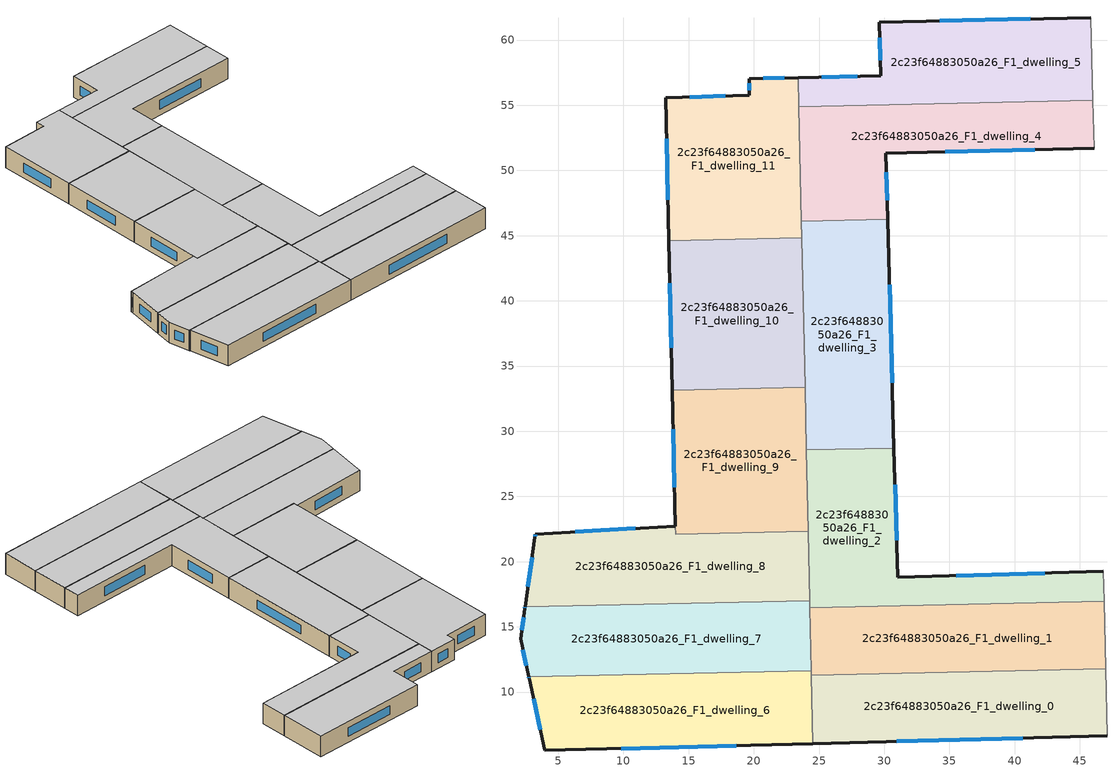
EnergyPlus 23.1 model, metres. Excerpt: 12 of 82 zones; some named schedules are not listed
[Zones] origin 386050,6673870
2c23f64883050a26_F1_dwelling_0
 floor to 2c23f64883050a26_F0_dwelling_0 (EU_floor_Construction): 46.97,11.78 47.08,6.64 24.53,6.05 24.42,11.28 z3
 wall outside (EU_wall_Construction): 24.53,6.05 47.08,6.64 z3:6
 wall to 2c23f64883050a26_F1_dwelling_1 (EU_wall_Construction): 46.97,11.78 24.42,11.28 z3:6
 wall adiabatic (EU_wall_Construction): 47.08,6.64 46.97,11.78 z3:6
 wall to 2c23f64883050a26_F1_dwelling_6 (EU_wall_Construction): 24.42,11.28 24.53,6.05 z3:6
 window (EU_Window_Construction): 30.98,6.22 40.64,6.47 z3.86:5.14
 ceiling to 2c23f64883050a26_F2_dwelling_0 (EU_floor_Construction): 47.08,6.64 46.97,11.78 24.42,11.28 24.53,6.05 z6
2c23f64883050a26_F1_dwelling_1
 floor to 2c23f64883050a26_F0_dwelling_1 (EU_floor_Construction): 46.86,16.96 46.97,11.78 24.42,11.28 24.3,16.46 z3
 wall to 2c23f64883050a26_F1_dwelling_2 (EU_wall_Construction): 46.86,16.96 24.3,16.46 z3:6
 wall adiabatic (EU_wall_Construction): 46.97,11.78 46.86,16.96 z3:6
 wall to 2c23f64883050a26_F1_dwelling_7 (EU_wall_Construction): 24.3,16.46 24.41,11.65 z3:6
 wall to 2c23f64883050a26_F1_dwelling_6 (EU_wall_Construction): 24.41,11.65 24.41,11.55 24.42,11.28 z3:6
 ceiling to 2c23f64883050a26_F2_dwelling_1 (EU_floor_Construction): 46.97,11.78 46.86,16.96 24.3,16.46 24.42,11.28 z6
2c23f64883050a26_F1_dwelling_10
 floor to 2c23f64883050a26_F0_dwelling_10 (EU_floor_Construction): 23.68,44.83 23.93,33.36 13.75,33.13 13.49,44.61 z3
 wall outside (EU_wall_Construction): 13.49,44.61 13.75,33.13 z3:6
 wall to 2c23f64883050a26_F1_dwelling_9 (EU_wall_Construction): 13.75,33.13 23.93,33.36 z3:6
 wall to 2c23f64883050a26_F1_dwelling_11 (EU_wall_Construction): 23.68,44.83 13.49,44.61 z3:6
 wall to 2c23f64883050a26_F1_dwelling_3 (EU_wall_Construction): 23.93,33.36 23.68,44.83 z3:6
 window (EU_Window_Construction): 13.56,41.33 13.67,36.41 z3.86:5.14
 ceiling to 2c23f64883050a26_F2_dwelling_10 (EU_floor_Construction): 23.93,33.36 23.68,44.83 13.49,44.61 13.75,33.13 z6
2c23f64883050a26_F1_dwelling_11
 floor to 2c23f64883050a26_F0_dwelling_11 (EU_floor_Construction): 23.41,57.12 23.68,44.83 13.49,44.61 13.24,55.56 19.66,55.79 19.63,57.04 z3
 wall outside (EU_wall_Construction): 23.41,57.12 19.63,57.04 19.66,55.79 13.24,55.56 13.49,44.61 z3:6
 wall to 2c23f64883050a26_F1_dwelling_4 (EU_wall_Construction): 23.65,46.11 23.46,54.88 z3:6
 wall to 2c23f64883050a26_F1_dwelling_5 (EU_wall_Construction): 23.46,54.88 23.41,57.12 z3:6
 wall to 2c23f64883050a26_F1_dwelling_3 (EU_wall_Construction): 23.68,44.84 23.65,46.11 z3:6
 window (EU_Window_Construction): 13.31,52.43 13.42,47.74 / 17.83,55.72 15.07,55.63 / 19.64,56.68 19.65,56.14 / 22.33,57.1 20.71,57.06 z3.86:5.14
 ceiling to 2c23f64883050a26_F2_dwelling_11 (EU_floor_Construction): 23.68,44.83 23.41,57.12 19.63,57.04 19.66,55.79 13.24,55.56 13.49,44.61 z6
2c23f64883050a26_F1_dwelling_2
 floor to 2c23f64883050a26_F0_dwelling_2 (EU_floor_Construction): 46.81,19.25 46.86,16.96 24.3,16.46 24.04,28.57 30.75,28.71 31.02,18.81 z3
 wall outside (EU_wall_Construction): 46.81,19.25 31.02,18.81 30.75,28.71 z3:6
 wall to 2c23f64883050a26_F1_dwelling_3 (EU_wall_Construction): 30.75,28.71 24.04,28.57 z3:6
 wall adiabatic (EU_wall_Construction): 46.86,16.96 46.81,19.25 z3:6
 wall to 2c23f64883050a26_F1_dwelling_9 (EU_wall_Construction): 24.04,28.57 24.17,22.33 z3:6
 wall to 2c23f64883050a26_F1_dwelling_8 (EU_wall_Construction): 24.18,22.33 24.29,17.02 z3:6
 wall to 2c23f64883050a26_F1_dwelling_7 (EU_wall_Construction): 24.29,17.02 24.29,16.87 / 24.3,16.87 24.3,16.46 z3:6
 window (EU_Window_Construction): 30.94,21.64 30.83,25.88 / 42.3,19.12 35.53,18.93 z3.86:5.14
 ceiling to 2c23f64883050a26_F2_dwelling_2 (EU_floor_Construction): 46.86,16.96 46.81,19.25 31.02,18.81 30.75,28.71 24.04,28.57 24.3,16.46 z6
2c23f64883050a26_F1_dwelling_3
 floor to 2c23f64883050a26_F0_dwelling_3 (EU_floor_Construction): 30.27,46.25 30.75,28.71 24.04,28.57 23.65,46.11 z3
 wall outside (EU_wall_Construction): 30.75,28.71 30.27,46.25 z3:6
 wall to 2c23f64883050a26_F1_dwelling_4 (EU_wall_Construction): 30.27,46.25 23.65,46.11 z3:6
 wall to 2c23f64883050a26_F1_dwelling_9 (EU_wall_Construction): 23.93,33.36 24.04,28.57 z3:6
 window (EU_Window_Construction): 30.61,33.72 30.41,41.24 z3.86:5.14
 ceiling to 2c23f64883050a26_F2_dwelling_3 (EU_floor_Construction): 30.75,28.71 30.27,46.25 23.65,46.11 24.04,28.57 z6
2c23f64883050a26_F1_dwelling_4
 floor to 2c23f64883050a26_F0_dwelling_4 (EU_floor_Construction): 45.99,55.38 46.09,51.7 30.13,51.31 30.27,46.25 23.65,46.11 23.46,54.88 z3
 wall outside (EU_wall_Construction): 30.27,46.25 30.13,51.31 46.09,51.7 z3:6
 wall to 2c23f64883050a26_F1_dwelling_5 (EU_wall_Construction): 45.99,55.38 23.46,54.88 z3:6
 wall adiabatic (EU_wall_Construction): 46.09,51.7 45.99,55.38 z3:6
 window (EU_Window_Construction): 34.69,51.42 41.53,51.59 / 30.23,47.7 30.17,49.86 z3.86:5.14
 ceiling to 2c23f64883050a26_F2_dwelling_4 (EU_floor_Construction): 46.09,51.7 45.99,55.38 23.46,54.88 23.65,46.11 30.27,46.25 30.13,51.31 z6
2c23f64883050a26_F1_dwelling_5
 floor to 2c23f64883050a26_F0_dwelling_5 (EU_floor_Construction): 45.82,61.73 45.99,55.38 23.46,54.88 23.41,57.12 29.73,57.26 29.63,61.36 z3
 wall outside (EU_wall_Construction): 45.82,61.73 29.63,61.36 29.73,57.26 23.41,57.12 z3:6
 wall adiabatic (EU_wall_Construction): 45.99,55.38 45.82,61.73 z3:6
 window (EU_Window_Construction): 41.2,61.62 34.26,61.47 / 27.92,57.22 25.21,57.16 / 29.66,60.19 29.7,58.43 z3.86:5.14
 ceiling to 2c23f64883050a26_F2_dwelling_5 (EU_floor_Construction): 45.99,55.38 45.82,61.73 29.63,61.36 29.73,57.26 23.41,57.12 23.46,54.88 z6
2c23f64883050a26_F1_dwelling_6
 floor to 2c23f64883050a26_F0_dwelling_6 (EU_floor_Construction): 24.41,11.65 24.41,11.55 24.53,6.05 3.97,5.52 2.76,11.07 2.74,11.17 z3
 wall outside (EU_wall_Construction): 2.74,11.17 2.76,11.07 3.97,5.52 24.53,6.05 z3:6
 wall to 2c23f64883050a26_F1_dwelling_7 (EU_wall_Construction): 24.41,11.65 2.74,11.17 z3:6
 window (EU_Window_Construction): 2.75,11.14 2.76,11.1 / 9.85,5.67 18.66,5.9 / 3.11,9.48 3.63,7.1 z3.86:5.14
 ceiling to 2c23f64883050a26_F2_dwelling_6 (EU_floor_Construction): 24.53,6.05 24.41,11.55 24.41,11.65 2.74,11.17 2.76,11.07 3.97,5.52 z6
2c23f64883050a26_F1_dwelling_7
 floor to 2c23f64883050a26_F0_dwelling_7 (EU_floor_Construction): 24.29,17.02 24.29,16.87 24.41,11.65 2.74,11.17 2.11,14.09 2.43,16.38 2.44,16.44 2.45,16.54 z3
 wall outside (EU_wall_Construction): 2.45,16.54 2.44,16.44 2.43,16.38 2.11,14.09 2.74,11.17 z3:6
 wall to 2c23f64883050a26_F1_dwelling_8 (EU_wall_Construction): 24.29,17.02 2.45,16.54 z3:6
 window (EU_Window_Construction): 2.34,15.73 2.2,14.75 / 2.45,16.51 2.44,16.46 / 2.29,13.26 2.56,12.01 z3.86:5.14
 ceiling to 2c23f64883050a26_F2_dwelling_7 (EU_floor_Construction): 24.41,11.65 24.29,16.87 24.29,17.02 2.45,16.54 2.44,16.44 2.43,16.38 2.11,14.09 2.74,11.17 z6
2c23f64883050a26_F1_dwelling_8
 floor to 2c23f64883050a26_F0_dwelling_8 (EU_floor_Construction): 24.17,22.33 24.29,17.02 2.45,16.54 3.21,21.87 3.25,22.12 13.98,22.72 14,22.1 z3
 wall outside (EU_wall_Construction): 13.98,22.72 3.25,22.12 3.21,21.87 2.45,16.54 z3:6
 wall to 2c23f64883050a26_F1_dwelling_9 (EU_wall_Construction): 24.17,22.33 14,22.1 13.98,22.72 z3:6
 window (EU_Window_Construction): 3.24,22.04 3.22,21.94 / 10.92,22.55 6.31,22.29 / 3,20.34 2.67,18.06 z3.86:5.14
 ceiling to 2c23f64883050a26_F2_dwelling_8 (EU_floor_Construction): 24.29,17.02 24.17,22.33 14,22.1 13.98,22.72 3.25,22.12 3.21,21.87 2.45,16.54 z6
2c23f64883050a26_F1_dwelling_9
 floor to 2c23f64883050a26_F0_dwelling_9 (EU_floor_Construction): 23.93,33.36 24.17,22.33 14,22.1 13.75,33.13 z3
 wall outside (EU_wall_Construction): 13.75,33.13 13.98,22.72 z3:6
 window (EU_Window_Construction): 13.81,30.16 13.91,25.69 z3.86:5.14
 ceiling to 2c23f64883050a26_F2_dwelling_9 (EU_floor_Construction): 24.17,22.33 23.93,33.36 13.75,33.13 14,22.1 z6
[Building]
EU S2 Campaign: North Axis=0; Terrain=City; Solar Distribution=FullExterior
[Site:Location]
Helsinki-Vantaa.AP: Latitude=60.317; Longitude=24.963; Time Zone=2; Elevation=54.6
[SizingPeriod:WeatherFileDays]
AnnualSizingPeriod: Begin Month=1; Begin Day of Month=1; End Month=12; End Day of Month=31; Day of Week for Start Day=Monday; Use Weather File Daylight Saving Period=No; Use Weather File Rain and Snow Indicators=No
[MATERIAL]
EU_InternalMass_Material: Roughness=MediumRough; Thickness=0.1; Conductivity=1; Density=1800; Specific Heat=900; Thermal Absorptance=0.9; Solar Absorptance=0.7; Visible Absorptance=0.7
[MATERIAL:NOMASS] Roughness=MediumRough; Thermal Absorptance=0.9; Solar Absorptance=0.7; Visible Absorptance=0.7
Name | Thermal Resistance
EU_wall_NoMass | 1.10183
EU_floor_NoMass | 1.70606
[WINDOWMATERIAL:SIMPLEGLAZINGSYSTEM]
EU_Window_SimpleGlazing: UFactor=3.11035; Solar Heat Gain Coefficient=0.8; Visible Transmittance=0.8
[CONSTRUCTION]
EU_wall_Construction: EU_wall_NoMass
EU_floor_Construction: EU_floor_NoMass
EU_Window_Construction: EU_Window_SimpleGlazing
EU_InternalMass_Construction: EU_InternalMass_Material
[ZONE] Type=1; Multiplier=1; Ceiling Height=autocalculate; Floor Area=autocalculate; Part of Total Floor Area=Yes
Name | Volume
2c23f64883050a26_F1_dwelling_0 | 350.941
2c23f64883050a26_F1_dwelling_1 | 350.982
2c23f64883050a26_F1_dwelling_10 | 350.938
2c23f64883050a26_F1_dwelling_11 | 350.993
2c23f64883050a26_F1_dwelling_2 | 350.953
2c23f64883050a26_F1_dwelling_3 | 350.996
2c23f64883050a26_F1_dwelling_4 | 350.966
2c23f64883050a26_F1_dwelling_5 | 350.961
2c23f64883050a26_F1_dwelling_6 | 357.485
2c23f64883050a26_F1_dwelling_7 | 354.302
2c23f64883050a26_F1_dwelling_8 | 355.071
2c23f64883050a26_F1_dwelling_9 | 336.961
[INTERNALMASS] Construction=EU_InternalMass_Construction
Name | Zone or ZoneList | Surface Area
2c23f64883050a26_F1_dwelling_0_EU_InternalMass | 2c23f64883050a26_F1_dwelling_0 | 116.98
2c23f64883050a26_F1_dwelling_1_EU_InternalMass | 2c23f64883050a26_F1_dwelling_1 | 116.994
2c23f64883050a26_F1_dwelling_2_EU_InternalMass | 2c23f64883050a26_F1_dwelling_2 | 116.985
2c23f64883050a26_F1_dwelling_3_EU_InternalMass | 2c23f64883050a26_F1_dwelling_3 | 116.999
2c23f64883050a26_F1_dwelling_4_EU_InternalMass | 2c23f64883050a26_F1_dwelling_4 | 116.989
2c23f64883050a26_F1_dwelling_5_EU_InternalMass | 2c23f64883050a26_F1_dwelling_5 | 116.987
2c23f64883050a26_F1_dwelling_6_EU_InternalMass | 2c23f64883050a26_F1_dwelling_6 | 119.156
2c23f64883050a26_F1_dwelling_7_EU_InternalMass | 2c23f64883050a26_F1_dwelling_7 | 118.099
2c23f64883050a26_F1_dwelling_8_EU_InternalMass | 2c23f64883050a26_F1_dwelling_8 | 118.36
2c23f64883050a26_F1_dwelling_9_EU_InternalMass | 2c23f64883050a26_F1_dwelling_9 | 112.348
2c23f64883050a26_F1_dwelling_10_EU_InternalMass | 2c23f64883050a26_F1_dwelling_10 | 116.98
2c23f64883050a26_F1_dwelling_11_EU_InternalMass | 2c23f64883050a26_F1_dwelling_11 | 117.001
[OTHEREQUIPMENT] Fuel Type=Electricity; Design Level Calculation Method=Watts/Area; Power per Zone Floor Area=1; Fraction Latent=0; Fraction Radiant=0; Fraction Lost=0; Carbon Dioxide Generation Rate=0; EndUse Subcategory=EU_Step8_InternalGains
Name | Zone or ZoneList or Space or SpaceList | Schedule
EU_Step8_InternalGain_2c23f64883050a26_F1_dwelling_0_f000 | 2c23f64883050a26_F1_dwelling_0 | EU_Step8_GainSchedule_2c23f64883050a26_F1_dwelling_0_f000
EU_Step8_InternalGain_2c23f64883050a26_F1_dwelling_1_f000 | 2c23f64883050a26_F1_dwelling_1 | EU_Step8_GainSchedule_2c23f64883050a26_F1_dwelling_1_f000
EU_Step8_InternalGain_2c23f64883050a26_F1_dwelling_2_f000 | 2c23f64883050a26_F1_dwelling_2 | EU_Step8_GainSchedule_2c23f64883050a26_F1_dwelling_2_f000
EU_Step8_InternalGain_2c23f64883050a26_F1_dwelling_3_f000 | 2c23f64883050a26_F1_dwelling_3 | EU_Step8_GainSchedule_2c23f64883050a26_F1_dwelling_3_f000
EU_Step8_InternalGain_2c23f64883050a26_F1_dwelling_4_f000 | 2c23f64883050a26_F1_dwelling_4 | EU_Step8_GainSchedule_2c23f64883050a26_F1_dwelling_4_f000
EU_Step8_InternalGain_2c23f64883050a26_F1_dwelling_5_f000 | 2c23f64883050a26_F1_dwelling_5 | EU_Step8_GainSchedule_2c23f64883050a26_F1_dwelling_5_f000
EU_Step8_InternalGain_2c23f64883050a26_F1_dwelling_6_f000 | 2c23f64883050a26_F1_dwelling_6 | EU_Step8_GainSchedule_2c23f64883050a26_F1_dwelling_6_f000
EU_Step8_InternalGain_2c23f64883050a26_F1_dwelling_7_f000 | 2c23f64883050a26_F1_dwelling_7 | EU_Step8_GainSchedule_2c23f64883050a26_F1_dwelling_7_f000
EU_Step8_InternalGain_2c23f64883050a26_F1_dwelling_8_f000 | 2c23f64883050a26_F1_dwelling_8 | EU_Step8_GainSchedule_2c23f64883050a26_F1_dwelling_8_f000
EU_Step8_InternalGain_2c23f64883050a26_F1_dwelling_9_f000 | 2c23f64883050a26_F1_dwelling_9 | EU_Step8_GainSchedule_2c23f64883050a26_F1_dwelling_9_f000
EU_Step8_InternalGain_2c23f64883050a26_F1_dwelling_10_f000 | 2c23f64883050a26_F1_dwelling_10 | EU_Step8_GainSchedule_2c23f64883050a26_F1_dwelling_10_f000
EU_Step8_InternalGain_2c23f64883050a26_F1_dwelling_11_f000 | 2c23f64883050a26_F1_dwelling_11 | EU_Step8_GainSchedule_2c23f64883050a26_F1_dwelling_11_f000
[ZONEVENTILATION:DESIGNFLOWRATE] Schedule=EU_AlwaysOn; Design Flow Rate Calculation Method=AirChanges/Hour; Air Changes per Hour=0.756316; Ventilation Type=Natural; Fan Pressure Rise=0; Fan Total Efficiency=1; Constant Term Coefficient=1; Temperature Term Coefficient=0; Velocity Term Coefficient=0; Velocity Squared Term Coefficient=0; Minimum Indoor Temperature=-100; Maximum Indoor Temperature=100; Delta Temperature=-100; Minimum Outdoor Temperature=-100; Maximum Outdoor Temperature=100; Maximum Wind Speed=40
Name | Zone or ZoneList or Space or SpaceList
EU_ConstantAir_2c23f64883050a26_F1_dwelling_0 | 2c23f64883050a26_F1_dwelling_0
EU_ConstantAir_2c23f64883050a26_F1_dwelling_1 | 2c23f64883050a26_F1_dwelling_1
EU_ConstantAir_2c23f64883050a26_F1_dwelling_2 | 2c23f64883050a26_F1_dwelling_2
EU_ConstantAir_2c23f64883050a26_F1_dwelling_3 | 2c23f64883050a26_F1_dwelling_3
EU_ConstantAir_2c23f64883050a26_F1_dwelling_4 | 2c23f64883050a26_F1_dwelling_4
EU_ConstantAir_2c23f64883050a26_F1_dwelling_5 | 2c23f64883050a26_F1_dwelling_5
EU_ConstantAir_2c23f64883050a26_F1_dwelling_6 | 2c23f64883050a26_F1_dwelling_6
EU_ConstantAir_2c23f64883050a26_F1_dwelling_7 | 2c23f64883050a26_F1_dwelling_7
EU_ConstantAir_2c23f64883050a26_F1_dwelling_8 | 2c23f64883050a26_F1_dwelling_8
EU_ConstantAir_2c23f64883050a26_F1_dwelling_9 | 2c23f64883050a26_F1_dwelling_9
EU_ConstantAir_2c23f64883050a26_F1_dwelling_10 | 2c23f64883050a26_F1_dwelling_10
EU_ConstantAir_2c23f64883050a26_F1_dwelling_11 | 2c23f64883050a26_F1_dwelling_11
[HVACTEMPLATE:ZONE:IDEALLOADSAIRSYSTEM] System Availability Schedule=EU_AlwaysOn; Maximum Heating Supply Air Temperature=50; Minimum Cooling Supply Air Temperature=13; Maximum Heating Supply Air Humidity Ratio=0.0156; Minimum Cooling Supply Air Humidity Ratio=0.0077; Heating Limit=NoLimit; Cooling Limit=NoLimit; Heating Availability Schedule=EU_AlwaysOn; Cooling Availability Schedule=EU_CoolingOff; Dehumidification Control Type=ConstantSensibleHeatRatio; Cooling Sensible Heat Ratio=0.7; Dehumidification Setpoint=60; Humidification Control Type=None; Humidification Setpoint=30; Outdoor Air Method=None; Outdoor Air Flow Rate per Person=0.00944; Outdoor Air Flow Rate per Zone Floor Area=0; Outdoor Air Flow Rate per Zone=0; Demand Controlled Ventilation Type=None; Outdoor Air Economizer Type=NoEconomizer; Heat Recovery Type=None; Sensible Heat Recovery Effectiveness=0.7; Latent Heat Recovery Effectiveness=0.65
Name | Template Thermostat
2c23f64883050a26_F1_dwelling_0 | EU_HeatOnly_2c23f64883050a26_F1_dwelling_0
2c23f64883050a26_F1_dwelling_1 | EU_HeatOnly_2c23f64883050a26_F1_dwelling_1
2c23f64883050a26_F1_dwelling_2 | EU_HeatOnly_2c23f64883050a26_F1_dwelling_2
2c23f64883050a26_F1_dwelling_3 | EU_HeatOnly_2c23f64883050a26_F1_dwelling_3
2c23f64883050a26_F1_dwelling_4 | EU_HeatOnly_2c23f64883050a26_F1_dwelling_4
2c23f64883050a26_F1_dwelling_5 | EU_HeatOnly_2c23f64883050a26_F1_dwelling_5
2c23f64883050a26_F1_dwelling_6 | EU_HeatOnly_2c23f64883050a26_F1_dwelling_6
2c23f64883050a26_F1_dwelling_7 | EU_HeatOnly_2c23f64883050a26_F1_dwelling_7
2c23f64883050a26_F1_dwelling_8 | EU_HeatOnly_2c23f64883050a26_F1_dwelling_8
2c23f64883050a26_F1_dwelling_9 | EU_HeatOnly_2c23f64883050a26_F1_dwelling_9
2c23f64883050a26_F1_dwelling_10 | EU_HeatOnly_2c23f64883050a26_F1_dwelling_10
2c23f64883050a26_F1_dwelling_11 | EU_HeatOnly_2c23f64883050a26_F1_dwelling_11
[SIZING:ZONE] Zone Cooling Design Supply Air Temperature Input Method=SupplyAirTemperature; Zone Cooling Design Supply Air Temperature=13; Zone Heating Design Supply Air Temperature Input Method=SupplyAirTemperature; Zone Heating Design Supply Air Temperature=50; Zone Cooling Design Supply Air Humidity Ratio=0.008; Zone Heating Design Supply Air Humidity Ratio=0.008; Cooling Design Air Flow Method=DesignDay; Cooling Design Air Flow Rate=0; Cooling Minimum Air Flow per Zone Floor Area=0.000762; Cooling Minimum Air Flow=0; Cooling Minimum Air Flow Fraction=0.2; Heating Design Air Flow Method=DesignDay; Heating Design Air Flow Rate=0; Heating Maximum Air Flow per Zone Floor Area=0.002032; Heating Maximum Air Flow=0.141576; Heating Maximum Air Flow Fraction=0.3; Account for Dedicated Outdoor Air System=No; Dedicated Outdoor Air System Control Strategy=NeutralSupplyAir; Dedicated Outdoor Air Low Setpoint Temperature for Design=autosize; Dedicated Outdoor Air High Setpoint Temperature for Design=autosize; Zone Load Sizing Method=Sensible Load Only No Latent Load; Zone Latent Cooling Design Supply Air Humidity Ratio Input Method=HumidityRatioDifference; Zone Cooling Design Supply Air Humidity Ratio Difference=0.005; Zone Latent Heating Design Supply Air Humidity Ratio Input Method=HumidityRatioDifference; Zone Humidification Design Supply Air Humidity Ratio Difference=0.005
2c23f64883050a26_F1_dwelling_0; 2c23f64883050a26_F1_dwelling_1; 2c23f64883050a26_F1_dwelling_2; 2c23f64883050a26_F1_dwelling_3; 2c23f64883050a26_F1_dwelling_4; 2c23f64883050a26_F1_dwelling_5; 2c23f64883050a26_F1_dwelling_6; 2c23f64883050a26_F1_dwelling_7; 2c23f64883050a26_F1_dwelling_8; 2c23f64883050a26_F1_dwelling_9; 2c23f64883050a26_F1_dwelling_10; 2c23f64883050a26_F1_dwelling_11
[SCHEDULE:FILE] Column Number=1; Rows to Skip at Top=0; Number of Hours of Data=8760; Column Separator=Comma; Interpolate to Timestep=No; Minutes per Item=60; Adjust Schedule for Daylight Savings=Yes
Name | File
EU_Step8_GainSchedule_2c23f64883050a26_F1_dwelling_0_f000 | ../../schedules/2c23f64883050a26/2c23f64883050a26_F1_dwelling_0_f000_gain.csv
EU_Step8_GainSchedule_2c23f64883050a26_F1_dwelling_1_f000 | ../../schedules/2c23f64883050a26/2c23f64883050a26_F1_dwelling_1_f000_gain.csv
EU_Step8_GainSchedule_2c23f64883050a26_F1_dwelling_2_f000 | ../../schedules/2c23f64883050a26/2c23f64883050a26_F1_dwelling_2_f000_gain.csv
EU_Step8_GainSchedule_2c23f64883050a26_F1_dwelling_3_f000 | ../../schedules/2c23f64883050a26/2c23f64883050a26_F1_dwelling_3_f000_gain.csv
EU_Step8_GainSchedule_2c23f64883050a26_F1_dwelling_4_f000 | ../../schedules/2c23f64883050a26/2c23f64883050a26_F1_dwelling_4_f000_gain.csv
EU_Step8_GainSchedule_2c23f64883050a26_F1_dwelling_5_f000 | ../../schedules/2c23f64883050a26/2c23f64883050a26_F1_dwelling_5_f000_gain.csv
EU_Step8_GainSchedule_2c23f64883050a26_F1_dwelling_6_f000 | ../../schedules/2c23f64883050a26/2c23f64883050a26_F1_dwelling_6_f000_gain.csv
EU_Step8_GainSchedule_2c23f64883050a26_F1_dwelling_7_f000 | ../../schedules/2c23f64883050a26/2c23f64883050a26_F1_dwelling_7_f000_gain.csv
EU_Step8_GainSchedule_2c23f64883050a26_F1_dwelling_8_f000 | ../../schedules/2c23f64883050a26/2c23f64883050a26_F1_dwelling_8_f000_gain.csv
